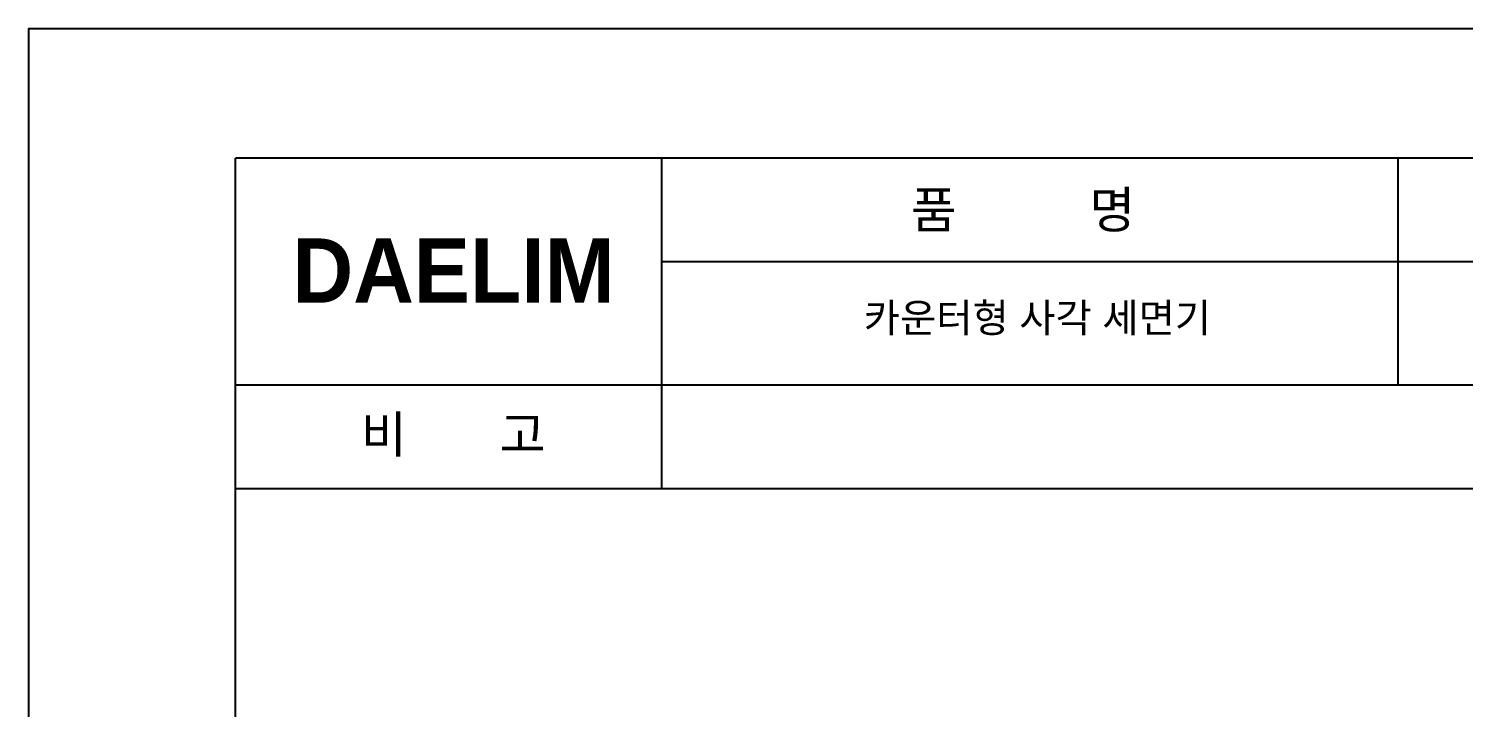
# Model space of a CAD drawing. Header units: millimetres. Extents: x 12300 to 14725, y -475 to 2955.
# Drawn here: x 12300 to 13627, y 2327 to 2955 of the extents above; entities that cross this region are included whole.
import ezdxf

# ---------------------------------------------------------------- set-up
doc = ezdxf.new("R2010")
doc.units = ezdxf.units.MM
doc.header["$LTSCALE"] = 0.2
doc.layers.add('DIM', color=3, linetype='Continuous', lineweight=15)
doc.layers.add('YA', color=7, linetype='Continuous')
doc.styles.add('h', font='', dxfattribs={"height": 28})
doc.styles.add('스타일1', font='txt.shx', dxfattribs={"bigfont": 'ghs.shx'})
doc.styles.get('h').set_extended_font_data('Haansoft Batang')

msp = doc.modelspace()

# ---------------------------------------------------------------- linework, layer by layer
at = {"layer": 'YA', "color": 7}
for p, q in [((14567.1, 2835.4), (12491.1, 2835.4)), ((12491.1, 1765.2), (12491.1, 2835.4)), ((12885.6, 2529.4), (12885.6, 2835.4)), ((13567.1, 2625), (13567.1, 2835)), ((14567.1, 2739.4), (12885.6, 2739.4)), ((14567.1, 2625.4), (12491.1, 2625.4)), ((14567.1, 2529.4), (12491.1, 2529.4)), ((14567.1, 2529.4), (12491.1, 2529.4))]:
    msp.add_line(p, q, dxfattribs=at)
at = {"layer": 'YA', "color": 0}
msp.add_lwpolyline([(12299.7, -475.1), (14725.2, -475.1), (14725.2, 2955.2), (12299.7, 2955.2)], close=True, dxfattribs=at)

# ---------------------------------------------------------------- texts
at = {"layer": 'DIM', "color": 0, "char_height": 33.819, "attachment_point": 1, "style": '스타일1'}
for s, insert in [('{\\fGulim|b0|i0|c129|p50;품          명}', (13116, 2804.6)), ('{\\fGulim|b0|i0|c129|p50;비       고}', (12607.1, 2596.8))]:
    msp.add_mtext(s, dxfattribs=dict(at, insert=insert))
at = {"layer": 'DIM', "color": 0, "insert": (13072.5, 2701.1), "char_height": 26.746, "width": 550.695, "attachment_point": 1, "style": '스타일1'}
msp.add_mtext('{\\fGulim|b0|i0|c129|p50;카운터형 사각 세면기}', dxfattribs=at)
at = {"layer": 'YA', "color": 7, "insert": (12543.9, 2761.2), "char_height": 59.437, "width": 290.871, "attachment_point": 1, "style": 'h'}
msp.add_mtext('{\\fHYGraphic-Medium|b1|i0|c129|p18;DAELIM}', dxfattribs=at)

doc.saveas('drawing.dxf')
